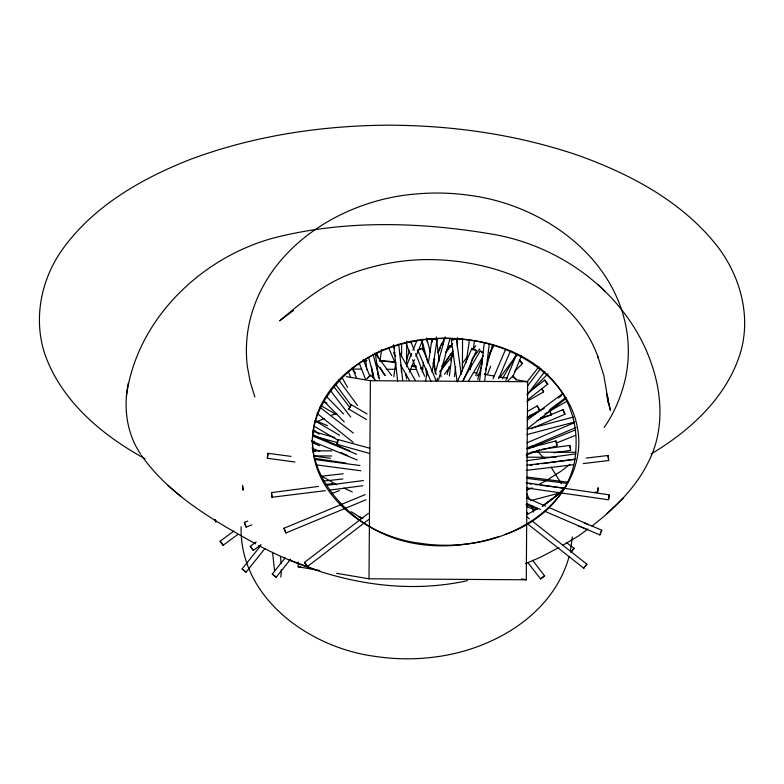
<?xml version="1.0" encoding="UTF-8"?>
<svg xmlns="http://www.w3.org/2000/svg" width="784" height="784" viewBox="0 0 784 784"><rect width="100%" height="100%" fill="white"/><g stroke="black" fill="none" stroke-linecap="round" stroke-linejoin="round"><path stroke-width="1.18" d="M426.614 374.095L426.633 370.42M431.876 342.177L431.886 339.756M457.435 347.488L457.484 337.708M462.384 371.606L462.56 338.874M319.754 570.468L298.136 566.812L298.175 561.922M515.647 379.672L527.661 381.71L526.28 579.788L369.009 578.798L370.391 380.71L346.371 376.653M401.408 372.429L401.457 366.373M401.535 356.671L401.643 343.333M406.435 378.956L406.475 374.066M406.533 366.726L406.749 341.06M369.401 453.417L336.728 444.244L338.071 439.559L369.852 448.262M597.643 492.019L598.172 487.668M588.392 524.917L583.933 522.693M128.302 383.219C123.215 407.376 126.714 433.542 140.669 454.23M599.809 534.913L599.956 534.335M544.89 511.335L599.819 534.923L600.123 534.472L601.818 530.249L549.133 507.611M241.1 526.74C239.502 598.564 310.386 648.25 375.761 656.473A213.748 213.297 -80.4 0 0 436.129 656.855C493.058 649.368 552.838 614.95 569.086 556.718M572.32 536.922L570.419 550.995M318.627 486.413L271.45 492.617L271.96 497.252L325.34 490.666M608.58 499.026C608.992 500.809 609.776 490.755 608.766 497.419M608.707 460.443L608.061 455.475L608.658 460.522L583.227 463.579M597.682 491.156L598.074 488.128M540.676 417.715L551.211 414.942L550.113 410.424M526.76 453.789L557.208 445.861L555.915 440.951L556.032 441.764M570.35 449.663C571.232 451.515 569.213 441.323 570.086 448.056M449.379 376.026L452.711 349.331M454.426 376.653L455.631 366.951M479.543 381.122L484.238 343.519M484.59 381.749L489.285 344.147M272.136 497.615L271.509 492.724M393.852 376.683L395.783 362.139M422.243 371.979L423.527 362.277M379.897 361.561L381.641 349.458M466.206 362.384L469.498 339.59M470.322 369.47L471.723 359.787M473.115 350.105L474.516 340.432M126.43 396.057C136.632 319.833 200.645 257.887 273.273 238.081C344.284 219.745 419.577 221.911 491.441 234.034C564.774 246.137 631.865 297.969 653.582 370.322C662.627 400.144 662.98 433.699 648.456 461.884C635.785 487.883 614.48 508.532 591.969 526.133M425.565 381.347L427.035 371.685M428.505 362.012L432.004 339.051L433.65 339.296M432.102 372.175L437.031 339.815L432.601 339.139M348.684 409.081L351.252 404.711L367.059 413.952M351.271 404.76L348.733 409.091L366.598 419.587M570.585 450.408L553.788 452.76M243.128 490.078L242.648 485.276M447.086 374.536L449.34 366.275M450.957 360.385L452.887 353.31M477.73 379.711L482.562 362.022M485.619 370.117L492.656 344.392M406.377 361.218L409.317 350.615M411.267 343.549L411.914 341.187M435.071 373.478L445.165 336.944M438.668 379.544L450.065 338.306M584.335 567.273L583.747 568.194L586.883 564.215L532.277 521.125M487.766 373.801L490.637 366.187M600.142 533.826L600.593 532.728M475.692 375.497L482.532 358.651M488.089 358.464L493.606 344.872M505.856 380.603L516.803 353.643M512.746 377.163L521.478 355.642M406.435 365.952L411.59 353.535M412.992 350.144L417.206 339.982M409.415 372.037L414.53 359.729M415.922 356.367L421.949 341.814M439.04 351.075L440.441 347.694M441.382 345.43L444.655 337.532M609.256 494.841L526.005 482.719M492.969 378.868L505.484 349.654M498.604 378.633L510.639 350.536M433.336 362.453L434.806 359.092M437.746 352.379L441.666 343.412L442.47 343.804M457.631 380.995L471.831 348.517L474.163 349.497M462.893 381.651L476.486 350.556L474.163 349.586M600.946 531.895L601.798 530.258M370.518 375.203L366.922 378.731L370.509 375.154L375.673 380.367M336.767 444.45L338.1 439.589M571.066 552.269L574.104 548.359L566.313 542.44M290.982 456.376L268.01 453.328L267.305 458.268L294.921 462.031M489.637 352.937L493.949 345.548M502.348 378.78L516.509 354.495M445.831 352.183L449.546 345.852L451.123 346.724M440.314 371.626L450.839 353.711M462.864 380.554L480.19 351.036L483.307 352.81M468.479 381.024L483.336 355.73M571.134 552.142L573.251 549.251M527.848 562.53L540.588 578.925L544.586 575.799L532.62 560.364M544.586 575.838L540.627 578.915M604.199 427.437C614.676 412.521 621.614 395.332 625.612 377.604A130.507 130.232 -80.4 0 0 627.288 334.69C617.116 257.436 542.891 204.644 469.41 195.324A231.594 231.094 -80.4 0 0 417.48 193.864C343.01 199.244 265.433 247.421 249.106 324.057A130.507 130.232 -80.4 0 0 247.43 366.971L250.204 381.906L254.829 396.92M584.433 567.155L584.942 566.469M500.231 377.045L517.166 354.613M527.456 386.042L540.705 368.49M527.093 394.969L544.762 371.567M445.89 352.457L452.584 343.735M441.735 366.226L452.897 351.683M462.374 363.257L467.578 356.475M472.791 349.684L475.761 345.813M472.35 358.611L479.798 348.909M439.902 371.743L451.878 356.495M444.508 374.105L450.545 366.422M526.926 381.994L538.912 366.755M585.276 566.048L586.863 564.225M246.039 572.153L242.08 568.988L260.376 546.056M265.11 548.281L246.058 572.163L242.099 568.988M285.209 557.845L272.254 574.084L274.214 575.76M272.264 574.084L276.213 577.23L290.707 559.119M267.354 458.375L268.03 453.397M573.535 548.918L574.084 548.339M395.665 356.23L393.852 353.045L394.724 352.447M514.725 371.234L522.536 363.492L519.41 360.248M527.152 394.479L547.967 373.841M476.956 376.016L480.435 372.586M507.601 381.2L512.824 376.046L516.391 379.662L512.824 376.085M606.463 514.069L623.417 497.879M566.068 486.423L554.396 497.517L542.273 506.415L558.492 494.185L543.018 505.543M417.862 350.174L422.458 348.223L436.208 380.867M569.958 464.295L561.354 471.017L545.693 480.935L538.383 484.649M527.328 393.637L544.664 380.113L547.781 384.091L527.554 399.909M558.453 397.988L561.344 395.734M526.907 429.044L566.391 398.252M368.402 513.344L304.466 562.432L304.731 562.912L307.563 566.46L368.588 519.616M527.034 420.273L562.892 393.401M549.221 410.012L565.842 397.557M293.559 310.435L279.614 320.832C302.124 301.85 325.321 282.701 353.496 272.734C378.868 263.787 405.7 259.073 432.621 259.622C498.506 260.974 573.623 289.884 597.79 356.406L598.31 358.043M237.758 534.512L223.107 545.272L220.118 541.215L233.887 531.042M261.101 544.645L253.31 550.397L250.292 546.311L256.192 541.95M588.01 529.014L578.112 536.197L563 545.184M651.132 453.956C689.753 430.935 725.778 398.262 739.939 354.368C751.699 317.02 740.508 276.027 716.919 245.715C681.796 201.302 630.071 173.911 577.612 155.173C516.47 134.417 451.8 125.234 387.345 125.185C320.734 125.695 253.869 135.838 191.276 159.044C141.492 178.468 92.434 206.506 61.23 251.135C39.886 282.054 32.791 322.734 46.344 358.239C64.063 403.486 103.468 436.002 145.069 458.777M538.069 508.493L526.74 514.696M526.838 401.477L543.655 391.863L541.852 388.482M527.26 418.078L544.214 408.376M544.87 413.874L566.94 401.251M527.652 411.306L537.207 405.877L539.725 410.297L527.083 417.49M558.933 547.565L540.401 557.257L525.584 563.618M394.734 352.633L393.901 353.035M532.111 487.824L526.779 490.284M316.814 421.782L324.125 418.529M537.187 420.587L563.039 409.64L565.009 414.197L531.297 428.603M526.887 442.813L574.094 422.831M526.613 448.458L576.073 427.525M365.991 499.771L285.925 532.944L284.19 529.033L283.965 528.259L365.177 494.586M528.21 448.86L575.799 429.779M526.201 455.151L539.686 449.751M556.532 442.989L575.632 435.336M504.671 534.58C542.038 522.428 574.858 489.931 575.897 448.889A101.783 101.567 -80.4 0 0 575.28 429.201C563.01 343.598 448.86 320.695 380.818 350.889A131.006 130.732 -80.4 0 0 363.129 360.758A134.917 134.623 -80.4 0 0 346.93 373.39C327.986 390.746 312.63 414.569 312.375 441C312.718 467.587 328.016 491.578 346.793 509.365A137.837 137.543 -80.4 0 0 362.796 522.281L368.47 525.986A130.232 129.958 -80.4 0 0 392.333 537.52C415.265 545.85 440.236 547.526 464.324 544.39A194.461 194.04 -80.4 0 0 484.698 540.627L498.105 536.854M251.88 524.878L246.166 527.073L244.334 522.379L247.754 521.027M331.436 493.695L339.394 490.578M331.436 415.275L336.855 413.403M453.848 339.609L451.349 339.893L456.386 339.207L461.227 374.321M422.409 348.214L417.774 350.174L430.935 381.455M530.69 500.633L560.697 492.705M529.857 415.295L535.756 413.746M527.456 429.171L573.486 417.059M526.858 434.601L574.839 421.978M526.407 448.615L555.934 440.931M467.391 580.679C396.322 596.32 322.155 579.121 258.808 545.566M542.077 449.252L569.87 445.381M526.319 460.737L575.868 453.848M530.033 465.373L532.434 465.039M536.031 464.53L538.422 464.197M542.018 463.697L575.574 459.032M453.887 339.501L456.337 339.198M325.242 484.561L332.494 483.61M327.095 485.296L363.394 480.523M330.172 490.029L362.835 485.737M526.897 465.177L575.358 459.385M586.265 458.081L608.07 455.475M526.289 470.38L573.535 464.736M321.371 476.221L343.196 473.781M323.665 481.092L342.902 478.946M362.884 360.66L366.314 360.483M529.141 447.047L534.022 447.076M531.719 452.094L575.642 452.309M526.809 457.16L556.091 457.307M351.938 369.058L361.698 369.117M386.081 369.274L395.832 369.333M409.238 369.421L416.559 369.47M370.391 380.71L527.661 381.71M298.136 566.812L300.576 566.822M313.482 450.751L331.789 450.898M313.443 455.847L331.74 455.994M379.956 360.532L395.646 361.953M526.985 477.044L568.145 482.18M526.887 478.377L566.832 483.356M529.259 483.806L531.66 484.11M535.266 484.561L537.667 484.855M540.058 485.159L565.274 488.295M595.281 492.038L597.682 492.342M313.326 450.859L315.746 451.182M313.708 456.053L330.505 458.277M315.178 459.571L359.925 465.5M316.501 464.892L360.875 470.763M526.485 487.932L608.59 499.79M435.385 339.56L436.717 339.766M314.668 458.356L346.028 463.119M473.605 372.567L477.211 373.174M484.414 374.389L494.028 376.016M498.83 376.83L507.238 378.251M521.468 578.974L526.28 579.788M336.581 573.31L369.009 578.798M411.669 366.04L416.167 367.255M318.03 437.276L338.031 442.754M311.924 440.892L314.257 441.529M313.718 431.641L334.876 437.501M413.119 365.364L416.314 366.275M441.686 343.421L443.332 344.107M420.547 367.539L422.645 368.255M420.636 368.568L422.841 369.362M288.571 559.619L315.354 569.615M526.025 504.631L537.226 509.198M578.69 526.064L586.54 529.249M526.642 506.552L534.551 509.776M315.109 420.479L327.496 425.634M312.63 435.963L356.573 454.23M311.444 440.99L357.239 460.032M526.711 497.977L545.772 506.17M526.946 503.632L540.401 509.404M312.855 434.708L349.733 450.878M340.991 452.603L347.694 455.543M312.865 442.833L319.568 445.773M311.934 447.997L319.754 451.427M343.911 488.069L352.281 491.911M362.845 518.547L358.523 516.46L362.022 518.498M471.85 348.537L476.476 350.546M255.653 543.871C213.689 520.586 169.609 495.41 141.385 455.337M320.627 475.525L336.591 484.708M323.782 401.379L326.938 403.221M321.215 405.779L335.964 414.403M482.376 352.388L480.229 351.085M315.393 421.028L339.57 435.277M314.462 426.398L338.433 440.52M451.261 346.94L449.546 345.862M522.487 363.472L521.791 362.845M351.163 511.668L361.924 518.391M547.771 384.131L546.83 383.062M304.476 562.442L307.553 566.44M526.436 512.207L528.377 513.687M250.312 546.301L253.31 550.358M220.147 541.205L223.126 545.223M319.803 407.249L353.368 433.091M526.525 516.587L529.406 518.861M527.211 523.614L583.757 568.214M316.991 413.335L353.182 442.343M313.492 429.603L319.206 434.189M274.263 575.583L276.213 577.23M167.845 485.335L180.741 496.252M531.777 445.939L533.532 447.478M539.676 410.287L539 409.268M598.133 284.661L604.944 291.187M484.894 373.752L485.747 374.487L484.855 373.458M521.576 362.639L520.968 362.041M520.703 361.787L520.204 361.277M326.477 396.547L343.588 413.972M323.714 400.996L344.245 421.9M519.968 361.022L519.361 360.385M283.994 528.249L285.935 532.924M244.363 522.369L246.215 527.083M215.992 521.977L214.875 519.439M537.001 450.673L544.488 458.738M543.616 391.843L542.136 389.472M546.722 382.935L544.664 380.152M551.23 414.893L550.78 413.785M352.624 369.303L355.564 373.155M333.788 386.522L349.968 407.68M330.701 390.863L350.722 417.059M564.96 414.275L564.078 412.453M374.879 352.986L391.677 375.497M375.918 362.894L385.405 375.614M551.074 467.166L561.383 483.689M338.747 379.956L357.533 405.544M336.091 384.944L351.271 405.612M243.089 490.069L242.609 487.001M538.745 408.846L537.197 405.896M399.477 352.643L415.187 380.25M400.497 364.727L409.562 380.652M380.309 367.637L384.542 375.066M377.702 373.351L378.917 375.467M342.245 377.917L347.606 387.404M393.235 345.362L394.656 348.733M405.563 374.634L406.514 376.888M388.541 347.322L395.597 364.07M563.863 411.953L563.304 410.551M529.425 499.604L527.71 495.664A106.624 106.389 -80.4 0 0 526.583 493.322M376.477 352.967L378.809 358.611M352.281 367.843L356.475 378.006M348.508 372.047L350.84 377.702M410.61 341.069L414.226 350.154M415.589 353.555L424.634 376.261M406.279 343.96L411.218 356.338M412.56 359.709L419.293 376.594M363.257 359.435L369.862 376.369M359.464 363.707L365.677 379.642M215.463 520.164L216.041 521.987M563.255 410.424L563.03 409.689M531.758 505.915L533.532 512.138M597.79 356.406L603.827 375.477L608.796 404.505L607.267 397.576M556.826 444.851L556.238 442.676M550.495 412.805L549.976 410.6M426.643 338.012L430.347 352.192M433.131 362.835L436.227 374.664M437.149 378.211L437.776 380.573M421.723 339.305L427.907 362.953M373.115 354.25L379.544 379.093M368.745 357.661L374.203 378.78M608.061 400.996L610.422 410.365L606.346 392.99M607.247 394.568L608.002 398.664M451.349 339.903L457.15 381.926M426.888 338.943L427.388 342.579M421.841 339.599L423.497 351.614M425.82 368.421L426.81 375.624M375.399 353.643L378.554 377.888M372.41 370.068L373.351 377.339M436.325 336.924L439.197 361.199M440.353 370.91L441.069 376.986M431.406 338.61L431.827 342.216M433.826 359.072L435.394 372.312M398.684 344.127L402.682 380.269M393.627 344.754L397.664 381.21M371.577 366.736L372.508 375.164M365.618 359.092L366.824 370.028M280.476 556.611L281.123 563.412M274.586 571.115L272.567 552.377M281.289 569.684A81.938 81.761 -80.4 0 1 280.829 577.112M363.345 360.709A171.706 171.333 -80.4 0 1 366.941 360.62M380.122 360.934A171.706 171.333 -80.4 0 1 394.773 362.482M312.983 431.71C306.064 492.264 365.756 536.952 420.665 543.361A171.706 171.333 -80.4 0 0 469.155 543.665C521.262 537.667 577.769 499.614 578.857 442.686C578.572 385.757 522.575 346.959 470.567 340.325A171.706 171.333 -80.4 0 0 422.086 340.021C372.802 346.097 320.195 379.103 312.983 431.71"/></g></svg>
